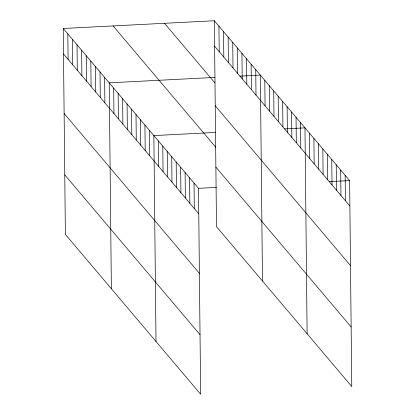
<?xml version="1.0" encoding="UTF-8"?>
<svg xmlns="http://www.w3.org/2000/svg" width="415" height="415" viewBox="0 0 415 415"><rect width="100%" height="100%" fill="white"/><g stroke="black" fill="none" stroke-linecap="round" stroke-linejoin="round"><path stroke-width="0.62" d="M63.23 28.479L198.5 188.327L200.653 394.25L65.388 234.402L63.23 28.479L214.348 20.75L349.612 180.598L351.77 386.521L216.5 226.673L214.348 20.75M214.944 77.418L109.223 82.829L111.376 288.752M239.88 76.147L260.335 75.099L262.493 281.022M215.779 132.411L153.861 135.581L156.014 341.498M284.519 128.894L304.973 127.846L307.131 333.769M198.5 188.327L216.397 187.414M329.157 181.646L349.612 180.598M214.612 46.21L349.881 206.058M164.48 23.302L214.934 82.922M215.235 105.763L350.504 265.61M113.098 25.927L215.904 147.413M215.878 167.121L351.147 326.968M63.495 53.94L198.764 213.787M64.118 113.492L199.387 273.34M64.761 174.85L200.03 334.698M345.15 175.322L345.415 200.782M340.684 170.046L340.954 195.507M336.223 164.771L336.487 190.231M331.756 159.5L332.026 184.955M327.295 154.224L327.56 179.685M322.829 148.949L323.098 174.409M318.367 143.673L318.632 169.133M313.901 138.397L314.171 163.858M309.44 133.122L309.704 158.582M300.512 122.575L300.776 148.031M296.045 117.3L296.315 142.76M291.584 112.024L291.849 137.484M287.118 106.748L287.388 132.209M282.656 101.473L282.921 126.933M278.19 96.197L278.46 121.657M273.729 90.921L273.993 116.382M269.262 85.646L269.532 111.106M264.801 80.375L265.066 105.83M255.739 69.663L256.003 95.123M251.137 64.226L251.407 89.687M246.541 58.795L246.806 84.255M241.94 53.359L242.21 78.819M237.344 47.922L237.608 73.382M232.742 42.491L233.007 67.951M228.141 37.054L228.411 62.515M223.545 31.618L223.81 57.078M218.944 26.187L219.213 51.647M194.033 183.051L194.298 208.512M189.572 177.776L189.837 203.236M185.106 172.505L185.37 197.96M180.644 167.229L180.909 192.69M176.178 161.954L176.442 187.414M171.717 156.678L171.981 182.138M167.25 151.402L167.515 176.863M162.789 146.127L163.054 171.587M158.323 140.851L158.592 166.311M149.395 130.305L149.665 155.765M144.934 125.029L145.198 150.489M140.467 119.753L140.737 145.214M136.006 114.478L136.27 139.938M131.539 109.202L131.809 134.662M127.078 103.926L127.343 129.387M122.612 98.656L122.882 124.111M118.151 93.38L118.415 118.84M113.684 88.105L113.954 113.565M104.622 77.392L104.886 102.853M100.02 71.961L100.29 97.416M95.424 66.525L95.689 91.985M90.823 61.088L91.093 86.548M86.227 55.657L86.491 81.112M81.625 50.22L81.895 75.68M77.029 44.784L77.294 70.244M72.428 39.352L72.692 64.807M67.827 33.916L68.096 59.376"/></g></svg>
